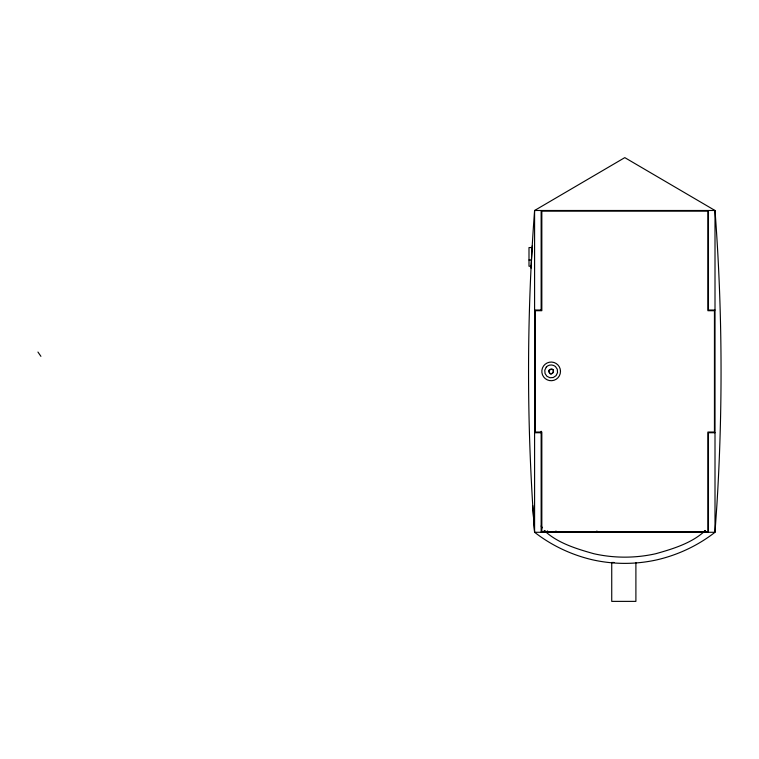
<?xml version="1.0" encoding="UTF-8"?>
<svg xmlns="http://www.w3.org/2000/svg" width="759" height="759" viewBox="0 0 759 759"><rect width="100%" height="100%" fill="white"/><g stroke="black" fill="none" stroke-linecap="round" stroke-linejoin="round"><path stroke-width="1.14" d="M531.063 268.098L532.268 245.698M705.415 530.494C692.104 543.083 673.167 548.814 655.776 553.719A141.525 141.525 0 0 1 593.823 553.719C576.432 548.814 557.495 543.083 544.184 530.494M703.498 532.277L704.912 530.494M541.831 531.661L707.891 531.661L707.891 432.051L714.447 432.051L714.447 310.716L707.891 310.716L707.891 211.116L541.831 211.116L541.831 310.716L535.275 310.716L535.275 432.051L541.831 432.051L541.831 531.661L546.812 531.642M532.495 247.557L528.995 247.557L528.995 266.229L531.328 266.229M528.995 259.995L531.328 259.995M534.592 310.033L541.148 310.033M715.006 310.033L708.451 310.033L708.451 210.49M534.592 432.734L541.148 432.734M715.006 432.734L708.451 432.734L708.451 532.277M544.165 531.661L577.912 531.642M534.592 532.277L715.006 532.277L716.857 505.494A2145.797 2145.797 0 0 0 715.006 210.49L624.799 157.625L534.592 210.49A2145.864 2145.864 0 0 0 534.592 532.277C551.613 545.531 571.461 554.886 592.456 559.791A147.758 147.758 0 0 0 657.142 559.791C678.138 554.886 697.986 545.531 715.006 532.277L715.006 210.49L534.592 210.49L534.592 532.277L532.742 505.494M614.04 562.476L611.735 562.476L611.735 601.375L635.9 601.375L635.9 562.476M547.305 530.892L549.061 532.277M544.687 530.494L546.101 532.277M37.95 352.043L40.91 356.332M541.148 526.034L542.362 527.818M541.148 210.49L541.148 310.355M541.148 431.226L541.148 532.277M596.944 531.015A30.161 30.161 0 0 1 595.227 532.486M557.609 532.486A30.161 30.161 0 0 1 555.901 531.015M549.136 370.259C549.592 380.828 558.52 365.364 549.136 370.259M546.252 367.147L544.791 370.164L545.038 373.513L546.926 376.293L549.943 377.754L553.292 377.508L556.072 375.629L557.533 372.603L557.286 369.253L555.408 366.474C552.694 364.339 548.52 364.386 546.252 367.147M560.493 371.388L560.18 368.969A9.326 9.326 0 0 0 545.171 364.235A9.326 9.326 0 0 0 547.22 379.842A9.326 9.326 0 0 0 560.493 371.388M549.668 373.172A2.334 2.334 0 0 0 553.463 371.787A2.334 2.334 0 0 0 550.37 369.197A2.334 2.334 0 0 0 549.668 373.172"/></g></svg>
